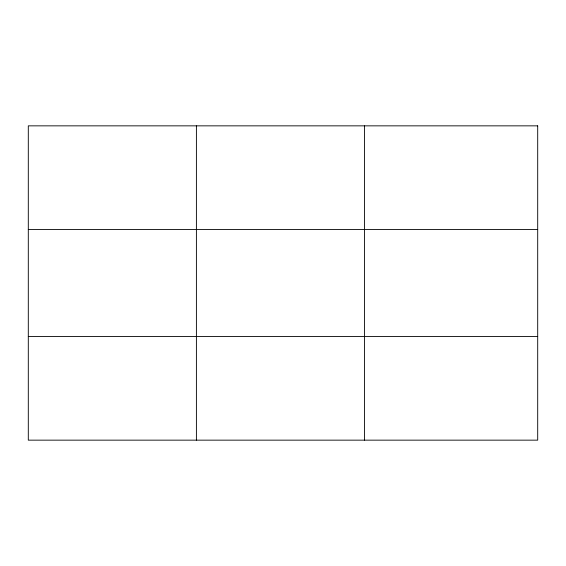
<?xml version="1.0" encoding="UTF-8"?>
<svg xmlns="http://www.w3.org/2000/svg" width="566" height="566" viewBox="0 0 566 566"><rect width="100%" height="100%" fill="white"/><g stroke="black" fill="none" stroke-linecap="round" stroke-linejoin="round"><path stroke-width="0.85" d="M196.402 125.85L196.402 440.15M364.504 125.85L364.504 440.15M28.3 229.57L537.7 229.57M28.3 336.43L537.7 336.43M537.7 125.85L537.7 440.15L28.3 440.15L28.3 125.85L537.7 125.85"/></g></svg>
